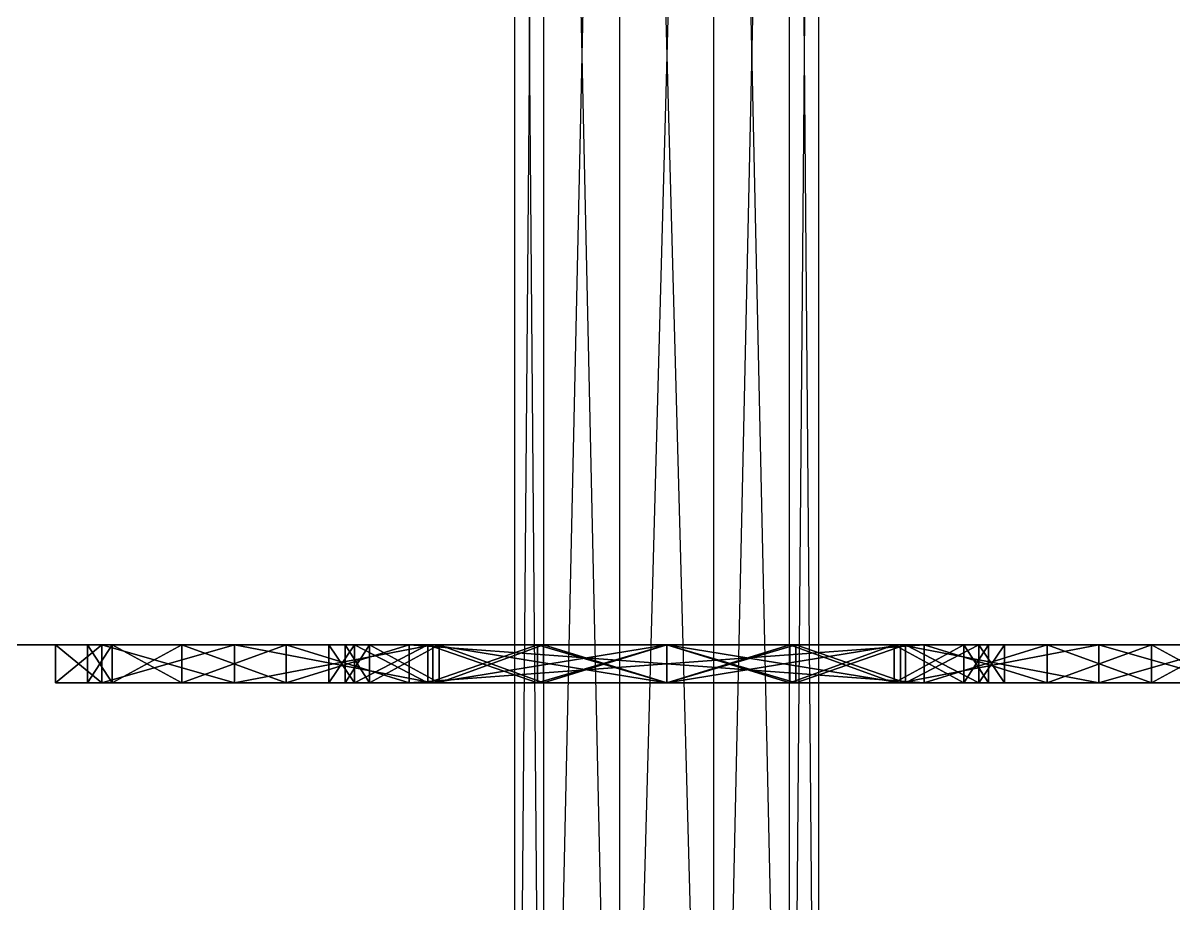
# Model space of a CAD drawing. Extents: x -3.3 to 26.7, y -2 to 14.5.
# Drawn here: x 7.383 to 8.896, y -0.841 to 0.318 of the extents above; entities that cross this region are included whole.
import ezdxf

# ---------------------------------------------------------------- set-up
doc = ezdxf.new("R2010")
doc.units = 0
doc.layers.add('UB3D', color=1, linetype='CONTINUOUS')

msp = doc.modelspace()

# ---------------------------------------------------------------- linework, layer by layer
at = {"layer": 'UB3D', "color": 254}
for points in [[(8.0678, -2, -12.684), (8.0678, 2.550101, -12.684), (8.0296, -2, -12.8016)], [(8.0678, 2.550101, -12.684), (8.0296, -2, -12.8016), (8.0296, 2.550101, -12.8016)], [(8.0296, -2, -12.8016), (8.0296, 2.550101, -12.8016), (8.0678, -2, -12.9192)], [(8.0296, 2.550101, -12.8016), (8.0678, -2, -12.9192), (8.0678, 2.550101, -12.9192)], [(8.0678, -2, -5.064), (8.0678, 2.550101, -5.064), (8.0296, -2, -5.1816)], [(8.0678, 2.550101, -5.064), (8.0296, -2, -5.1816), (8.0296, 2.550101, -5.1816)], [(8.0296, -2, -5.1816), (8.0296, 2.550101, -5.1816), (8.0678, -2, -5.2992)], [(8.0296, 2.550101, -5.1816), (8.0678, -2, -5.2992), (8.0678, 2.550101, -5.2992)], [(8.1678, -2, -12.6114), (8.1678, 2.550101, -12.6114), (8.0678, -2, -12.684)], [(8.1678, 2.550101, -12.6114), (8.0678, -2, -12.684), (8.0678, 2.550101, -12.684)], [(8.0678, -2, -12.9192), (8.0678, 2.550101, -12.9192), (8.1678, -2, -12.9918)], [(8.0678, 2.550101, -12.9192), (8.1678, -2, -12.9918), (8.1678, 2.550101, -12.9918)], [(8.1678, -2, -4.9914), (8.1678, 2.550101, -4.9914), (8.0678, -2, -5.064)], [(8.1678, 2.550101, -4.9914), (8.0678, -2, -5.064), (8.0678, 2.550101, -5.064)], [(8.0678, -2, -5.2992), (8.0678, 2.550101, -5.2992), (8.1678, -2, -5.3718)], [(8.0678, 2.550101, -5.2992), (8.1678, -2, -5.3718), (8.1678, 2.550101, -5.3718)], [(8.2914, -2, -12.6114), (8.2914, 2.550101, -12.6114), (8.1678, -2, -12.6114)], [(8.2914, 2.550101, -12.6114), (8.1678, -2, -12.6114), (8.1678, 2.550101, -12.6114)], [(8.1678, -2, -12.9918), (8.1678, 2.550101, -12.9918), (8.2914, -2, -12.9918)], [(8.1678, 2.550101, -12.9918), (8.2914, -2, -12.9918), (8.2914, 2.550101, -12.9918)], [(8.2914, -2, -4.9914), (8.2914, 2.550101, -4.9914), (8.1678, -2, -4.9914)], [(8.2914, 2.550101, -4.9914), (8.1678, -2, -4.9914), (8.1678, 2.550101, -4.9914)], [(8.1678, -2, -5.3718), (8.1678, 2.550101, -5.3718), (8.2914, -2, -5.3718)], [(8.1678, 2.550101, -5.3718), (8.2914, -2, -5.3718), (8.2914, 2.550101, -5.3718)], [(8.3914, -2, -12.684), (8.3914, 2.550101, -12.8016), (8.2914, -2, -12.6114)], [(8.3914, 2.550101, -12.8016), (8.2914, -2, -12.6114), (8.2914, 2.550101, -12.6114)], [(8.2914, -2, -12.9918), (8.2914, 2.550101, -12.9918), (8.3914, -2, -12.9192)], [(8.2914, 2.550101, -12.9918), (8.3914, -2, -12.9192), (8.3914, 2.550101, -12.9192)], [(8.3914, -2, -5.064), (8.3914, 2.550101, -5.1816), (8.2914, -2, -4.9914)], [(8.3914, 2.550101, -5.1816), (8.2914, -2, -4.9914), (8.2914, 2.550101, -4.9914)], [(8.2914, -2, -5.3718), (8.2914, 2.550101, -5.3718), (8.3914, -2, -5.2992)], [(8.2914, 2.550101, -5.3718), (8.3914, -2, -5.2992), (8.3914, 2.550101, -5.2992)], [(8.4296, -2, -12.8016), (8.4296, 2.550101, -12.8016), (8.3914, -2, -12.684)], [(8.4296, 2.550101, -12.8016), (8.3914, -2, -12.684), (8.3914, 2.550101, -12.8016)], [(8.3914, -2, -12.9192), (8.3914, 2.550101, -12.9192), (8.4296, -2, -12.8016)], [(8.3914, 2.550101, -12.9192), (8.4296, -2, -12.8016), (8.4296, 2.550101, -12.8016)], [(8.4296, -2, -5.1816), (8.4296, 2.550101, -5.1816), (8.3914, -2, -5.064)], [(8.4296, 2.550101, -5.1816), (8.3914, -2, -5.064), (8.3914, 2.550101, -5.1816)], [(8.3914, -2, -5.2992), (8.3914, 2.550101, -5.2992), (8.4296, -2, -5.1816)], [(8.3914, 2.550101, -5.2992), (8.4296, -2, -5.1816), (8.4296, 2.550101, -5.1816)]]:
    msp.add_3dface(points, dxfattribs=at)
at = {"layer": 'UB3D', "color": 94}
for points in [[(-3.302, 0.5, -28.702), (26.698, 0.5, -28.702), (26.698, -0.5, -28.702), (-3.302, -0.5, -28.702)], [(26.698, 0.5, 1.298), (-3.302, 0.5, 1.298), (-3.302, -0.5, 1.298), (26.698, -0.5, 1.298)], [(-3.302, -0.5, 1.298), (26.698, -0.5, 1.298), (26.698, -0.5, -28.702)], [(-3.302, -0.5, 1.298), (26.698, -0.5, -28.702), (-3.302, -0.5, -28.702)]]:
    msp.add_3dface(points, dxfattribs=at)
at = {"layer": 'UB3D', "color": 253}
for points in [[(7.425182, -0.5, -12.8016), (7.486414, -0.5, -12.493762), (7.425182, -0.55, -12.8016)], [(7.486414, -0.5, -12.493762), (7.425182, -0.55, -12.8016), (7.486414, -0.55, -12.493762)], [(7.425182, -0.55, -12.8016), (7.486414, -0.55, -12.493762), (7.425182, -0.5, -12.8016)], [(7.486414, -0.55, -12.493762), (7.425182, -0.5, -12.8016), (7.486414, -0.5, -12.493762)], [(7.486414, -0.5, -13.109437), (7.425182, -0.5, -12.8016), (7.486414, -0.55, -13.109437)], [(7.425182, -0.5, -12.8016), (7.486414, -0.55, -13.109437), (7.425182, -0.55, -12.8016)], [(7.486414, -0.55, -13.109437), (7.425182, -0.55, -12.8016), (7.486414, -0.5, -13.109437)], [(7.425182, -0.55, -12.8016), (7.486414, -0.5, -13.109437), (7.425182, -0.5, -12.8016)], [(7.4676, -0.5, -5.520309), (7.4676, -0.5, -4.842891), (7.4676, -0.55, -5.520309)], [(7.4676, -0.5, -4.842891), (7.4676, -0.55, -5.520309), (7.4676, -0.55, -4.842891)], [(7.4676, -0.55, -5.520309), (7.4676, -0.55, -4.842891), (7.4676, -0.5, -5.520309)], [(7.4676, -0.55, -4.842891), (7.4676, -0.5, -5.520309), (7.4676, -0.5, -4.842891)], [(7.499821, -0.5, -5.682295), (7.4676, -0.5, -5.520309), (7.499821, -0.55, -5.682295)], [(7.4676, -0.5, -5.520309), (7.499821, -0.55, -5.682295), (7.4676, -0.55, -5.520309)], [(7.499821, -0.55, -5.682295), (7.4676, -0.55, -5.520309), (7.499821, -0.5, -5.682295)], [(7.4676, -0.55, -5.520309), (7.499821, -0.5, -5.682295), (7.4676, -0.5, -5.520309)], [(7.4676, -0.5, -4.842891), (7.499821, -0.5, -4.680904), (7.4676, -0.55, -4.842891)], [(7.499821, -0.5, -4.680904), (7.4676, -0.55, -4.842891), (7.499821, -0.55, -4.680904)], [(7.4676, -0.55, -4.842891), (7.499821, -0.55, -4.680904), (7.4676, -0.5, -4.842891)], [(7.499821, -0.55, -4.680904), (7.4676, -0.5, -4.842891), (7.499821, -0.5, -4.680904)], [(7.4676, -0.5, -4.842891), (7.4676, -0.5, -4.842891), (7.4676, -0.55, -4.842891)], [(7.4676, -0.5, -4.842891), (7.4676, -0.55, -4.842891), (7.4676, -0.55, -4.842891)], [(7.4676, -0.55, -4.842891), (7.4676, -0.55, -4.842891), (7.4676, -0.5, -4.842891)], [(7.4676, -0.55, -4.842891), (7.4676, -0.5, -4.842891), (7.4676, -0.5, -4.842891)], [(7.486414, -0.5, -12.493762), (7.66079, -0.5, -12.23279), (7.486414, -0.55, -12.493762)], [(7.66079, -0.5, -12.23279), (7.486414, -0.55, -12.493762), (7.66079, -0.55, -12.23279)], [(7.486414, -0.55, -12.493762), (7.66079, -0.55, -12.23279), (7.486414, -0.5, -12.493762)], [(7.66079, -0.55, -12.23279), (7.486414, -0.5, -12.493762), (7.66079, -0.5, -12.23279)], [(7.66079, -0.5, -13.370409), (7.486414, -0.5, -13.109437), (7.66079, -0.55, -13.370409)], [(7.486414, -0.5, -13.109437), (7.66079, -0.55, -13.370409), (7.486414, -0.55, -13.109437)], [(7.66079, -0.55, -13.370409), (7.486414, -0.55, -13.109437), (7.66079, -0.5, -13.370409)], [(7.486414, -0.55, -13.109437), (7.66079, -0.5, -13.370409), (7.486414, -0.5, -13.109437)], [(7.591579, -0.5, -5.81962), (7.499821, -0.5, -5.682295), (7.591579, -0.55, -5.81962)], [(7.499821, -0.5, -5.682295), (7.591579, -0.55, -5.81962), (7.499821, -0.55, -5.682295)], [(7.591579, -0.55, -5.81962), (7.499821, -0.55, -5.682295), (7.591579, -0.5, -5.81962)], [(7.499821, -0.55, -5.682295), (7.591579, -0.5, -5.81962), (7.499821, -0.5, -5.682295)], [(7.499821, -0.5, -4.680904), (7.591579, -0.5, -4.543579), (7.499821, -0.55, -4.680904)], [(7.591579, -0.5, -4.543579), (7.499821, -0.55, -4.680904), (7.591579, -0.55, -4.543579)], [(7.499821, -0.55, -4.680904), (7.591579, -0.55, -4.543579), (7.499821, -0.5, -4.680904)], [(7.591579, -0.55, -4.543579), (7.499821, -0.5, -4.680904), (7.591579, -0.5, -4.543579)], [(7.728904, -0.5, -5.911378), (7.591579, -0.5, -5.81962), (7.728904, -0.55, -5.911378)], [(7.591579, -0.5, -5.81962), (7.728904, -0.55, -5.911378), (7.591579, -0.55, -5.81962)], [(7.728904, -0.55, -5.911378), (7.591579, -0.55, -5.81962), (7.728904, -0.5, -5.911378)], [(7.591579, -0.55, -5.81962), (7.728904, -0.5, -5.911378), (7.591579, -0.5, -5.81962)], [(7.591579, -0.5, -4.543579), (7.728904, -0.5, -4.451821), (7.591579, -0.55, -4.543579)], [(7.728904, -0.5, -4.451821), (7.591579, -0.55, -4.543579), (7.728904, -0.55, -4.451821)], [(7.591579, -0.55, -4.543579), (7.728904, -0.55, -4.451821), (7.591579, -0.5, -4.543579)], [(7.728904, -0.55, -4.451821), (7.591579, -0.5, -4.543579), (7.728904, -0.5, -4.451821)], [(7.66079, -0.5, -12.23279), (7.921762, -0.5, -12.058414), (7.66079, -0.55, -12.23279)], [(7.921762, -0.5, -12.058414), (7.66079, -0.55, -12.23279), (7.921762, -0.55, -12.058414)], [(7.66079, -0.55, -12.23279), (7.921762, -0.55, -12.058414), (7.66079, -0.5, -12.23279)], [(7.921762, -0.55, -12.058414), (7.66079, -0.5, -12.23279), (7.921762, -0.5, -12.058414)], [(7.921762, -0.5, -13.544785), (7.66079, -0.5, -13.370409), (7.921762, -0.55, -13.544785)], [(7.66079, -0.5, -13.370409), (7.921762, -0.55, -13.544785), (7.66079, -0.55, -13.370409)], [(7.921762, -0.55, -13.544785), (7.66079, -0.55, -13.370409), (7.921762, -0.5, -13.544785)], [(7.66079, -0.55, -13.370409), (7.921762, -0.5, -13.544785), (7.66079, -0.5, -13.370409)], [(7.890891, -0.5, -5.9436), (7.728904, -0.5, -5.911378), (7.890891, -0.55, -5.9436)], [(7.728904, -0.5, -5.911378), (7.890891, -0.55, -5.9436), (7.728904, -0.55, -5.911378)], [(7.890891, -0.55, -5.9436), (7.728904, -0.55, -5.911378), (7.890891, -0.5, -5.9436)], [(7.728904, -0.55, -5.911378), (7.890891, -0.5, -5.9436), (7.728904, -0.5, -5.911378)], [(7.728904, -0.5, -4.451821), (7.890891, -0.5, -4.4196), (7.728904, -0.55, -4.451821)], [(7.890891, -0.5, -4.4196), (7.728904, -0.55, -4.451821), (7.890891, -0.55, -4.4196)], [(7.728904, -0.55, -4.451821), (7.890891, -0.55, -4.4196), (7.728904, -0.5, -4.451821)], [(7.890891, -0.55, -4.4196), (7.728904, -0.5, -4.451821), (7.890891, -0.5, -4.4196)], [(7.7851, -0.5, -12.8016), (7.818935, -0.5, -12.631497), (7.7851, -0.55, -12.8016)], [(7.818935, -0.5, -12.631497), (7.7851, -0.55, -12.8016), (7.818935, -0.55, -12.631497)], [(7.7851, -0.55, -12.8016), (7.818935, -0.55, -12.631497), (7.7851, -0.5, -12.8016)], [(7.818935, -0.55, -12.631497), (7.7851, -0.5, -12.8016), (7.818935, -0.5, -12.631497)], [(7.818935, -0.5, -12.971702), (7.7851, -0.5, -12.8016), (7.818935, -0.55, -12.971702)], [(7.7851, -0.5, -12.8016), (7.818935, -0.55, -12.971702), (7.7851, -0.55, -12.8016)], [(7.818935, -0.55, -12.971702), (7.7851, -0.55, -12.8016), (7.818935, -0.5, -12.971702)], [(7.7851, -0.55, -12.8016), (7.818935, -0.5, -12.971702), (7.7851, -0.5, -12.8016)], [(7.806309, -0.5, -5.1816), (7.83853, -0.5, -5.019613), (7.806309, -0.55, -5.1816)], [(7.83853, -0.5, -5.019613), (7.806309, -0.55, -5.1816), (7.83853, -0.55, -5.019613)], [(7.806309, -0.55, -5.1816), (7.83853, -0.55, -5.019613), (7.806309, -0.5, -5.1816)], [(7.83853, -0.55, -5.019613), (7.806309, -0.5, -5.1816), (7.83853, -0.5, -5.019613)], [(7.83853, -0.5, -5.343586), (7.806309, -0.5, -5.1816), (7.83853, -0.55, -5.343586)], [(7.806309, -0.5, -5.1816), (7.83853, -0.55, -5.343586), (7.806309, -0.55, -5.1816)], [(7.83853, -0.55, -5.343586), (7.806309, -0.55, -5.1816), (7.83853, -0.5, -5.343586)], [(7.806309, -0.55, -5.1816), (7.83853, -0.5, -5.343586), (7.806309, -0.5, -5.1816)], [(7.818935, -0.5, -12.631497), (7.915291, -0.5, -12.487291), (7.818935, -0.55, -12.631497)], [(7.915291, -0.5, -12.487291), (7.818935, -0.55, -12.631497), (7.915291, -0.55, -12.487291)], [(7.818935, -0.55, -12.631497), (7.915291, -0.55, -12.487291), (7.818935, -0.5, -12.631497)], [(7.915291, -0.55, -12.487291), (7.818935, -0.5, -12.631497), (7.915291, -0.5, -12.487291)], [(7.915291, -0.5, -13.115908), (7.818935, -0.5, -12.971702), (7.915291, -0.55, -13.115908)], [(7.818935, -0.5, -12.971702), (7.915291, -0.55, -13.115908), (7.818935, -0.55, -12.971702)], [(7.915291, -0.55, -13.115908), (7.818935, -0.55, -12.971702), (7.915291, -0.5, -13.115908)], [(7.818935, -0.55, -12.971702), (7.915291, -0.5, -13.115908), (7.818935, -0.5, -12.971702)], [(7.83853, -0.5, -5.019613), (7.930288, -0.5, -4.882288), (7.83853, -0.55, -5.019613)], [(7.930288, -0.5, -4.882288), (7.83853, -0.55, -5.019613), (7.930288, -0.55, -4.882288)], [(7.83853, -0.55, -5.019613), (7.930288, -0.55, -4.882288), (7.83853, -0.5, -5.019613)], [(7.930288, -0.55, -4.882288), (7.83853, -0.5, -5.019613), (7.930288, -0.5, -4.882288)], [(7.930288, -0.5, -5.480911), (7.83853, -0.5, -5.343586), (7.930288, -0.55, -5.480911)], [(7.83853, -0.5, -5.343586), (7.930288, -0.55, -5.480911), (7.83853, -0.55, -5.343586)], [(7.930288, -0.55, -5.480911), (7.83853, -0.55, -5.343586), (7.930288, -0.5, -5.480911)], [(7.83853, -0.55, -5.343586), (7.930288, -0.5, -5.480911), (7.83853, -0.5, -5.343586)], [(7.890891, -0.5, -5.9436), (7.890891, -0.5, -5.9436), (7.890891, -0.55, -5.9436)], [(7.890891, -0.5, -5.9436), (7.890891, -0.55, -5.9436), (7.890891, -0.55, -5.9436)], [(7.890891, -0.55, -5.9436), (7.890891, -0.55, -5.9436), (7.890891, -0.5, -5.9436)], [(7.890891, -0.55, -5.9436), (7.890891, -0.5, -5.9436), (7.890891, -0.5, -5.9436)], [(8.568309, -0.5, -5.9436), (7.890891, -0.5, -5.9436), (8.568309, -0.55, -5.9436)], [(7.890891, -0.5, -5.9436), (8.568309, -0.55, -5.9436), (7.890891, -0.55, -5.9436)], [(8.568309, -0.55, -5.9436), (7.890891, -0.55, -5.9436), (8.568309, -0.5, -5.9436)], [(7.890891, -0.55, -5.9436), (8.568309, -0.5, -5.9436), (7.890891, -0.5, -5.9436)], [(7.890891, -0.5, -4.4196), (8.568309, -0.5, -4.4196), (7.890891, -0.55, -4.4196)], [(8.568309, -0.5, -4.4196), (7.890891, -0.55, -4.4196), (8.568309, -0.55, -4.4196)], [(7.890891, -0.55, -4.4196), (8.568309, -0.55, -4.4196), (7.890891, -0.5, -4.4196)], [(8.568309, -0.55, -4.4196), (7.890891, -0.5, -4.4196), (8.568309, -0.5, -4.4196)], [(7.890891, -0.5, -4.4196), (7.890891, -0.5, -4.4196), (7.890891, -0.55, -4.4196)], [(7.890891, -0.5, -4.4196), (7.890891, -0.55, -4.4196), (7.890891, -0.55, -4.4196)], [(7.890891, -0.55, -4.4196), (7.890891, -0.55, -4.4196), (7.890891, -0.5, -4.4196)], [(7.890891, -0.55, -4.4196), (7.890891, -0.5, -4.4196), (7.890891, -0.5, -4.4196)], [(7.915291, -0.5, -12.487291), (8.059497, -0.5, -12.390935), (7.915291, -0.55, -12.487291)], [(8.059497, -0.5, -12.390935), (7.915291, -0.55, -12.487291), (8.059497, -0.55, -12.390935)], [(7.915291, -0.55, -12.487291), (8.059497, -0.55, -12.390935), (7.915291, -0.5, -12.487291)], [(8.059497, -0.55, -12.390935), (7.915291, -0.5, -12.487291), (8.059497, -0.5, -12.390935)], [(8.059497, -0.5, -13.212264), (7.915291, -0.5, -13.115908), (8.059497, -0.55, -13.212264)], [(7.915291, -0.5, -13.115908), (8.059497, -0.55, -13.212264), (7.915291, -0.55, -13.115908)], [(8.059497, -0.55, -13.212264), (7.915291, -0.55, -13.115908), (8.059497, -0.5, -13.212264)], [(7.915291, -0.55, -13.115908), (8.059497, -0.5, -13.212264), (7.915291, -0.5, -13.115908)], [(7.921762, -0.5, -12.058414), (8.2296, -0.5, -11.997182), (7.921762, -0.55, -12.058414)], [(8.2296, -0.5, -11.997182), (7.921762, -0.55, -12.058414), (8.2296, -0.55, -11.997182)], [(7.921762, -0.55, -12.058414), (8.2296, -0.55, -11.997182), (7.921762, -0.5, -12.058414)], [(8.2296, -0.55, -11.997182), (7.921762, -0.5, -12.058414), (8.2296, -0.5, -11.997182)], [(8.2296, -0.5, -13.606018), (7.921762, -0.5, -13.544785), (8.2296, -0.55, -13.606018)], [(7.921762, -0.5, -13.544785), (8.2296, -0.55, -13.606018), (7.921762, -0.55, -13.544785)], [(8.2296, -0.55, -13.606018), (7.921762, -0.55, -13.544785), (8.2296, -0.5, -13.606018)], [(7.921762, -0.55, -13.544785), (8.2296, -0.5, -13.606018), (7.921762, -0.5, -13.544785)], [(7.930288, -0.5, -4.882288), (8.067613, -0.5, -4.79053), (7.930288, -0.55, -4.882288)], [(8.067613, -0.5, -4.79053), (7.930288, -0.55, -4.882288), (8.067613, -0.55, -4.79053)], [(7.930288, -0.55, -4.882288), (8.067613, -0.55, -4.79053), (7.930288, -0.5, -4.882288)], [(8.067613, -0.55, -4.79053), (7.930288, -0.5, -4.882288), (8.067613, -0.5, -4.79053)], [(8.067613, -0.5, -5.572669), (7.930288, -0.5, -5.480911), (8.067613, -0.55, -5.572669)], [(7.930288, -0.5, -5.480911), (8.067613, -0.55, -5.572669), (7.930288, -0.55, -5.480911)], [(8.067613, -0.55, -5.572669), (7.930288, -0.55, -5.480911), (8.067613, -0.5, -5.572669)], [(7.930288, -0.55, -5.480911), (8.067613, -0.5, -5.572669), (7.930288, -0.5, -5.480911)], [(8.059497, -0.5, -12.390935), (8.2296, -0.5, -12.3571), (8.059497, -0.55, -12.390935)], [(8.2296, -0.5, -12.3571), (8.059497, -0.55, -12.390935), (8.2296, -0.55, -12.3571)], [(8.059497, -0.55, -12.390935), (8.2296, -0.55, -12.3571), (8.059497, -0.5, -12.390935)], [(8.2296, -0.55, -12.3571), (8.059497, -0.5, -12.390935), (8.2296, -0.5, -12.3571)], [(8.2296, -0.5, -13.2461), (8.059497, -0.5, -13.212264), (8.2296, -0.55, -13.2461)], [(8.059497, -0.5, -13.212264), (8.2296, -0.55, -13.2461), (8.059497, -0.55, -13.212264)], [(8.2296, -0.55, -13.2461), (8.059497, -0.55, -13.212264), (8.2296, -0.5, -13.2461)], [(8.059497, -0.55, -13.212264), (8.2296, -0.5, -13.2461), (8.059497, -0.5, -13.212264)], [(8.067613, -0.5, -4.79053), (8.2296, -0.5, -4.758309), (8.067613, -0.55, -4.79053)], [(8.2296, -0.5, -4.758309), (8.067613, -0.55, -4.79053), (8.2296, -0.55, -4.758309)], [(8.067613, -0.55, -4.79053), (8.2296, -0.55, -4.758309), (8.067613, -0.5, -4.79053)], [(8.2296, -0.55, -4.758309), (8.067613, -0.5, -4.79053), (8.2296, -0.5, -4.758309)], [(8.2296, -0.5, -5.604891), (8.067613, -0.5, -5.572669), (8.2296, -0.55, -5.604891)], [(8.067613, -0.5, -5.572669), (8.2296, -0.55, -5.604891), (8.067613, -0.55, -5.572669)], [(8.2296, -0.55, -5.604891), (8.067613, -0.55, -5.572669), (8.2296, -0.5, -5.604891)], [(8.067613, -0.55, -5.572669), (8.2296, -0.5, -5.604891), (8.067613, -0.5, -5.572669)], [(8.2296, -0.5, -11.997182), (8.537437, -0.5, -12.058414), (8.2296, -0.55, -11.997182)], [(8.537437, -0.5, -12.058414), (8.2296, -0.55, -11.997182), (8.537437, -0.55, -12.058414)], [(8.2296, -0.55, -11.997182), (8.537437, -0.55, -12.058414), (8.2296, -0.5, -11.997182)], [(8.537437, -0.55, -12.058414), (8.2296, -0.5, -11.997182), (8.537437, -0.5, -12.058414)], [(8.537437, -0.5, -13.544785), (8.2296, -0.5, -13.606018), (8.537437, -0.55, -13.544785)], [(8.2296, -0.5, -13.606018), (8.537437, -0.55, -13.544785), (8.2296, -0.55, -13.606018)], [(8.537437, -0.55, -13.544785), (8.2296, -0.55, -13.606018), (8.537437, -0.5, -13.544785)], [(8.2296, -0.55, -13.606018), (8.537437, -0.5, -13.544785), (8.2296, -0.5, -13.606018)], [(8.2296, -0.5, -12.3571), (8.399702, -0.5, -12.390935), (8.2296, -0.55, -12.3571)], [(8.399702, -0.5, -12.390935), (8.2296, -0.55, -12.3571), (8.399702, -0.55, -12.390935)], [(8.2296, -0.55, -12.3571), (8.399702, -0.55, -12.390935), (8.2296, -0.5, -12.3571)], [(8.399702, -0.55, -12.390935), (8.2296, -0.5, -12.3571), (8.399702, -0.5, -12.390935)], [(8.399702, -0.5, -13.212264), (8.2296, -0.5, -13.2461), (8.399702, -0.55, -13.212264)], [(8.2296, -0.5, -13.2461), (8.399702, -0.55, -13.212264), (8.2296, -0.55, -13.2461)], [(8.399702, -0.55, -13.212264), (8.2296, -0.55, -13.2461), (8.399702, -0.5, -13.212264)], [(8.2296, -0.55, -13.2461), (8.399702, -0.5, -13.212264), (8.2296, -0.5, -13.2461)], [(8.2296, -0.5, -4.758309), (8.391586, -0.5, -4.79053), (8.2296, -0.55, -4.758309)], [(8.391586, -0.5, -4.79053), (8.2296, -0.55, -4.758309), (8.391586, -0.55, -4.79053)], [(8.2296, -0.55, -4.758309), (8.391586, -0.55, -4.79053), (8.2296, -0.5, -4.758309)], [(8.391586, -0.55, -4.79053), (8.2296, -0.5, -4.758309), (8.391586, -0.5, -4.79053)], [(8.391586, -0.5, -5.572669), (8.2296, -0.5, -5.604891), (8.391586, -0.55, -5.572669)], [(8.2296, -0.5, -5.604891), (8.391586, -0.55, -5.572669), (8.2296, -0.55, -5.604891)], [(8.391586, -0.55, -5.572669), (8.2296, -0.55, -5.604891), (8.391586, -0.5, -5.572669)], [(8.2296, -0.55, -5.604891), (8.391586, -0.5, -5.572669), (8.2296, -0.5, -5.604891)], [(8.391586, -0.5, -4.79053), (8.528911, -0.5, -4.882288), (8.391586, -0.55, -4.79053)], [(8.528911, -0.5, -4.882288), (8.391586, -0.55, -4.79053), (8.528911, -0.55, -4.882288)], [(8.391586, -0.55, -4.79053), (8.528911, -0.55, -4.882288), (8.391586, -0.5, -4.79053)], [(8.528911, -0.55, -4.882288), (8.391586, -0.5, -4.79053), (8.528911, -0.5, -4.882288)], [(8.528911, -0.5, -5.480911), (8.391586, -0.5, -5.572669), (8.528911, -0.55, -5.480911)], [(8.391586, -0.5, -5.572669), (8.528911, -0.55, -5.480911), (8.391586, -0.55, -5.572669)], [(8.528911, -0.55, -5.480911), (8.391586, -0.55, -5.572669), (8.528911, -0.5, -5.480911)], [(8.391586, -0.55, -5.572669), (8.528911, -0.5, -5.480911), (8.391586, -0.5, -5.572669)], [(8.399702, -0.5, -12.390935), (8.543908, -0.5, -12.487291), (8.399702, -0.55, -12.390935)], [(8.543908, -0.5, -12.487291), (8.399702, -0.55, -12.390935), (8.543908, -0.55, -12.487291)], [(8.399702, -0.55, -12.390935), (8.543908, -0.55, -12.487291), (8.399702, -0.5, -12.390935)], [(8.543908, -0.55, -12.487291), (8.399702, -0.5, -12.390935), (8.543908, -0.5, -12.487291)], [(8.543908, -0.5, -13.115908), (8.399702, -0.5, -13.212264), (8.543908, -0.55, -13.115908)], [(8.399702, -0.5, -13.212264), (8.543908, -0.55, -13.115908), (8.399702, -0.55, -13.212264)], [(8.543908, -0.55, -13.115908), (8.399702, -0.55, -13.212264), (8.543908, -0.5, -13.115908)], [(8.399702, -0.55, -13.212264), (8.543908, -0.5, -13.115908), (8.399702, -0.5, -13.212264)], [(8.528911, -0.5, -4.882288), (8.620669, -0.5, -5.019613), (8.528911, -0.55, -4.882288)], [(8.620669, -0.5, -5.019613), (8.528911, -0.55, -4.882288), (8.620669, -0.55, -5.019613)], [(8.528911, -0.55, -4.882288), (8.620669, -0.55, -5.019613), (8.528911, -0.5, -4.882288)], [(8.620669, -0.55, -5.019613), (8.528911, -0.5, -4.882288), (8.620669, -0.5, -5.019613)], [(8.620669, -0.5, -5.343586), (8.528911, -0.5, -5.480911), (8.620669, -0.55, -5.343586)], [(8.528911, -0.5, -5.480911), (8.620669, -0.55, -5.343586), (8.528911, -0.55, -5.480911)], [(8.620669, -0.55, -5.343586), (8.528911, -0.55, -5.480911), (8.620669, -0.5, -5.343586)], [(8.528911, -0.55, -5.480911), (8.620669, -0.5, -5.343586), (8.528911, -0.5, -5.480911)], [(8.537437, -0.5, -12.058414), (8.798409, -0.5, -12.23279), (8.537437, -0.55, -12.058414)], [(8.798409, -0.5, -12.23279), (8.537437, -0.55, -12.058414), (8.798409, -0.55, -12.23279)], [(8.537437, -0.55, -12.058414), (8.798409, -0.55, -12.23279), (8.537437, -0.5, -12.058414)], [(8.798409, -0.55, -12.23279), (8.537437, -0.5, -12.058414), (8.798409, -0.5, -12.23279)], [(8.798409, -0.5, -13.370409), (8.537437, -0.5, -13.544785), (8.798409, -0.55, -13.370409)], [(8.537437, -0.5, -13.544785), (8.798409, -0.55, -13.370409), (8.537437, -0.55, -13.544785)], [(8.798409, -0.55, -13.370409), (8.537437, -0.55, -13.544785), (8.798409, -0.5, -13.370409)], [(8.537437, -0.55, -13.544785), (8.798409, -0.5, -13.370409), (8.537437, -0.5, -13.544785)], [(8.543908, -0.5, -12.487291), (8.640264, -0.5, -12.631497), (8.543908, -0.55, -12.487291)], [(8.640264, -0.5, -12.631497), (8.543908, -0.55, -12.487291), (8.640264, -0.55, -12.631497)], [(8.543908, -0.55, -12.487291), (8.640264, -0.55, -12.631497), (8.543908, -0.5, -12.487291)], [(8.640264, -0.55, -12.631497), (8.543908, -0.5, -12.487291), (8.640264, -0.5, -12.631497)], [(8.640264, -0.5, -12.971702), (8.543908, -0.5, -13.115908), (8.640264, -0.55, -12.971702)], [(8.543908, -0.5, -13.115908), (8.640264, -0.55, -12.971702), (8.543908, -0.55, -13.115908)], [(8.640264, -0.55, -12.971702), (8.543908, -0.55, -13.115908), (8.640264, -0.5, -12.971702)], [(8.543908, -0.55, -13.115908), (8.640264, -0.5, -12.971702), (8.543908, -0.5, -13.115908)], [(8.568309, -0.5, -5.9436), (8.568309, -0.5, -5.9436), (8.568309, -0.55, -5.9436)], [(8.568309, -0.5, -5.9436), (8.568309, -0.55, -5.9436), (8.568309, -0.55, -5.9436)], [(8.568309, -0.55, -5.9436), (8.568309, -0.55, -5.9436), (8.568309, -0.5, -5.9436)], [(8.568309, -0.55, -5.9436), (8.568309, -0.5, -5.9436), (8.568309, -0.5, -5.9436)], [(8.730295, -0.5, -5.911378), (8.568309, -0.5, -5.9436), (8.730295, -0.55, -5.911378)], [(8.568309, -0.5, -5.9436), (8.730295, -0.55, -5.911378), (8.568309, -0.55, -5.9436)], [(8.730295, -0.55, -5.911378), (8.568309, -0.55, -5.9436), (8.730295, -0.5, -5.911378)], [(8.568309, -0.55, -5.9436), (8.730295, -0.5, -5.911378), (8.568309, -0.5, -5.9436)], [(8.568309, -0.5, -4.4196), (8.730295, -0.5, -4.451821), (8.568309, -0.55, -4.4196)], [(8.730295, -0.5, -4.451821), (8.568309, -0.55, -4.4196), (8.730295, -0.55, -4.451821)], [(8.568309, -0.55, -4.4196), (8.730295, -0.55, -4.451821), (8.568309, -0.5, -4.4196)], [(8.730295, -0.55, -4.451821), (8.568309, -0.5, -4.4196), (8.730295, -0.5, -4.451821)], [(8.568309, -0.5, -4.4196), (8.568309, -0.5, -4.4196), (8.568309, -0.55, -4.4196)], [(8.568309, -0.5, -4.4196), (8.568309, -0.55, -4.4196), (8.568309, -0.55, -4.4196)], [(8.568309, -0.55, -4.4196), (8.568309, -0.55, -4.4196), (8.568309, -0.5, -4.4196)], [(8.568309, -0.55, -4.4196), (8.568309, -0.5, -4.4196), (8.568309, -0.5, -4.4196)], [(8.652891, -0.5, -5.1816), (8.620669, -0.5, -5.343586), (8.652891, -0.55, -5.1816)], [(8.620669, -0.5, -5.343586), (8.652891, -0.55, -5.1816), (8.620669, -0.55, -5.343586)], [(8.652891, -0.55, -5.1816), (8.620669, -0.55, -5.343586), (8.652891, -0.5, -5.1816)], [(8.620669, -0.55, -5.343586), (8.652891, -0.5, -5.1816), (8.620669, -0.5, -5.343586)], [(8.620669, -0.5, -5.019613), (8.652891, -0.5, -5.1816), (8.620669, -0.55, -5.019613)], [(8.652891, -0.5, -5.1816), (8.620669, -0.55, -5.019613), (8.652891, -0.55, -5.1816)], [(8.620669, -0.55, -5.019613), (8.652891, -0.55, -5.1816), (8.620669, -0.5, -5.019613)], [(8.652891, -0.55, -5.1816), (8.620669, -0.5, -5.019613), (8.652891, -0.5, -5.1816)], [(8.6741, -0.5, -12.8016), (8.640264, -0.5, -12.971702), (8.6741, -0.55, -12.8016)], [(8.640264, -0.5, -12.971702), (8.6741, -0.55, -12.8016), (8.640264, -0.55, -12.971702)], [(8.6741, -0.55, -12.8016), (8.640264, -0.55, -12.971702), (8.6741, -0.5, -12.8016)], [(8.640264, -0.55, -12.971702), (8.6741, -0.5, -12.8016), (8.640264, -0.5, -12.971702)], [(8.640264, -0.5, -12.631497), (8.6741, -0.5, -12.8016), (8.640264, -0.55, -12.631497)], [(8.6741, -0.5, -12.8016), (8.640264, -0.55, -12.631497), (8.6741, -0.55, -12.8016)], [(8.640264, -0.55, -12.631497), (8.6741, -0.55, -12.8016), (8.640264, -0.5, -12.631497)], [(8.6741, -0.55, -12.8016), (8.640264, -0.5, -12.631497), (8.6741, -0.5, -12.8016)], [(8.86762, -0.5, -5.81962), (8.730295, -0.5, -5.911378), (8.86762, -0.55, -5.81962)], [(8.730295, -0.5, -5.911378), (8.86762, -0.55, -5.81962), (8.730295, -0.55, -5.911378)], [(8.86762, -0.55, -5.81962), (8.730295, -0.55, -5.911378), (8.86762, -0.5, -5.81962)], [(8.730295, -0.55, -5.911378), (8.86762, -0.5, -5.81962), (8.730295, -0.5, -5.911378)], [(8.730295, -0.5, -4.451821), (8.86762, -0.5, -4.543579), (8.730295, -0.55, -4.451821)], [(8.86762, -0.5, -4.543579), (8.730295, -0.55, -4.451821), (8.86762, -0.55, -4.543579)], [(8.730295, -0.55, -4.451821), (8.86762, -0.55, -4.543579), (8.730295, -0.5, -4.451821)], [(8.86762, -0.55, -4.543579), (8.730295, -0.5, -4.451821), (8.86762, -0.5, -4.543579)], [(8.798409, -0.5, -12.23279), (8.972785, -0.5, -12.493762), (8.798409, -0.55, -12.23279)], [(8.972785, -0.5, -12.493762), (8.798409, -0.55, -12.23279), (8.972785, -0.55, -12.493762)], [(8.798409, -0.55, -12.23279), (8.972785, -0.55, -12.493762), (8.798409, -0.5, -12.23279)], [(8.972785, -0.55, -12.493762), (8.798409, -0.5, -12.23279), (8.972785, -0.5, -12.493762)], [(8.972785, -0.5, -13.109437), (8.798409, -0.5, -13.370409), (8.972785, -0.55, -13.109437)], [(8.798409, -0.5, -13.370409), (8.972785, -0.55, -13.109437), (8.798409, -0.55, -13.370409)], [(8.972785, -0.55, -13.109437), (8.798409, -0.55, -13.370409), (8.972785, -0.5, -13.109437)], [(8.798409, -0.55, -13.370409), (8.972785, -0.5, -13.109437), (8.798409, -0.5, -13.370409)], [(8.959378, -0.5, -5.682295), (8.86762, -0.5, -5.81962), (8.959378, -0.55, -5.682295)], [(8.86762, -0.5, -5.81962), (8.959378, -0.55, -5.682295), (8.86762, -0.55, -5.81962)], [(8.959378, -0.55, -5.682295), (8.86762, -0.55, -5.81962), (8.959378, -0.5, -5.682295)], [(8.86762, -0.55, -5.81962), (8.959378, -0.5, -5.682295), (8.86762, -0.5, -5.81962)], [(8.86762, -0.5, -4.543579), (8.959378, -0.5, -4.680904), (8.86762, -0.55, -4.543579)], [(8.959378, -0.5, -4.680904), (8.86762, -0.55, -4.543579), (8.959378, -0.55, -4.680904)], [(8.86762, -0.55, -4.543579), (8.959378, -0.55, -4.680904), (8.86762, -0.5, -4.543579)], [(8.959378, -0.55, -4.680904), (8.86762, -0.5, -4.543579), (8.959378, -0.5, -4.680904)], [(7.429055, -0.55, -12.722753), (7.7851, -0.55, -12.8016), (7.425182, -0.55, -12.8016)], [(7.7851, -0.55, -12.8016), (7.425182, -0.55, -12.8016), (7.78724, -0.55, -12.845169)], [(7.425182, -0.55, -12.8016), (7.78724, -0.55, -12.845169), (7.429055, -0.55, -12.880447)], [(7.440639, -0.55, -12.644666), (7.793641, -0.55, -12.714882), (7.429055, -0.55, -12.722753)], [(7.793641, -0.55, -12.714882), (7.78724, -0.55, -12.758031), (7.429055, -0.55, -12.722753)], [(7.78724, -0.55, -12.758031), (7.429055, -0.55, -12.722753), (7.7851, -0.55, -12.8016)], [(7.78724, -0.55, -12.845169), (7.429055, -0.55, -12.880447), (7.793641, -0.55, -12.888318)], [(7.429055, -0.55, -12.880447), (7.793641, -0.55, -12.888318), (7.80424, -0.55, -12.930632)], [(7.440639, -0.55, -12.958534), (7.429055, -0.55, -12.880447), (7.80424, -0.55, -12.930632)], [(7.440639, -0.55, -12.644666), (7.45982, -0.55, -12.56809), (7.818936, -0.55, -12.631497)], [(7.440639, -0.55, -12.644666), (7.818936, -0.55, -12.631497), (7.80424, -0.55, -12.672568)], [(7.440639, -0.55, -12.644666), (7.80424, -0.55, -12.672568), (7.793641, -0.55, -12.714882)], [(7.440639, -0.55, -12.958534), (7.80424, -0.55, -12.930632), (7.818936, -0.55, -12.971703)], [(7.440639, -0.55, -12.958534), (7.818936, -0.55, -12.971703), (7.837586, -0.55, -13.011136)], [(7.440639, -0.55, -12.958534), (7.837586, -0.55, -13.011136), (7.45982, -0.55, -13.03511)], [(7.486415, -0.55, -12.493763), (7.860012, -0.55, -12.554649), (7.45982, -0.55, -12.56809)], [(7.860012, -0.55, -12.554649), (7.45982, -0.55, -12.56809), (7.837586, -0.55, -12.592064)], [(7.45982, -0.55, -12.56809), (7.837586, -0.55, -12.592064), (7.818936, -0.55, -12.631497)], [(7.837586, -0.55, -13.011136), (7.860012, -0.55, -13.048551), (7.45982, -0.55, -13.03511)], [(7.860012, -0.55, -13.048551), (7.45982, -0.55, -13.03511), (7.885997, -0.55, -13.083588)], [(7.45982, -0.55, -13.03511), (7.885997, -0.55, -13.083588), (7.486415, -0.55, -13.109437)], [(7.469638, -0.55, -4.801401), (7.994432, -0.55, -4.829646), (7.4676, -0.55, -4.842891)], [(7.994432, -0.55, -4.829646), (7.4676, -0.55, -4.842891), (7.961067, -0.55, -4.854392)], [(7.4676, -0.55, -4.842891), (7.961067, -0.55, -4.854392), (7.930288, -0.55, -4.882288)], [(7.4676, -0.55, -4.842891), (7.930288, -0.55, -4.882288), (7.902392, -0.55, -4.913067)], [(7.4676, -0.55, -4.842891), (7.902392, -0.55, -4.913067), (7.877646, -0.55, -4.946432)], [(7.4676, -0.55, -4.842891), (7.877646, -0.55, -4.946432), (7.856291, -0.55, -4.982062)], [(7.4676, -0.55, -4.842891), (7.856291, -0.55, -4.982062), (7.83853, -0.55, -5.019614)], [(7.4676, -0.55, -4.842891), (7.83853, -0.55, -5.019614), (7.824536, -0.55, -5.058725)], [(7.4676, -0.55, -4.842891), (7.824536, -0.55, -5.058725), (7.814442, -0.55, -5.09902)], [(7.4676, -0.55, -4.842891), (7.814442, -0.55, -5.09902), (7.808347, -0.55, -5.14011)], [(7.4676, -0.55, -4.842891), (7.808347, -0.55, -5.14011), (7.806309, -0.55, -5.1816)], [(7.4676, -0.55, -4.842891), (7.806309, -0.55, -5.1816), (7.808347, -0.55, -5.22309)], [(7.4676, -0.55, -4.842891), (7.808347, -0.55, -5.22309), (7.814442, -0.55, -5.26418)], [(7.4676, -0.55, -4.842891), (7.814442, -0.55, -5.26418), (7.824536, -0.55, -5.304475)], [(7.4676, -0.55, -4.842891), (7.824536, -0.55, -5.304475), (7.83853, -0.55, -5.343586)], [(7.4676, -0.55, -4.842891), (7.83853, -0.55, -5.343586), (7.856291, -0.55, -5.381138)], [(7.4676, -0.55, -4.842891), (7.856291, -0.55, -5.381138), (7.877646, -0.55, -5.416768)], [(7.4676, -0.55, -4.842891), (7.877646, -0.55, -5.416768), (7.4676, -0.55, -5.520309)], [(7.4676, -0.55, -5.520309), (7.877646, -0.55, -5.416768), (7.902392, -0.55, -5.450133)], [(7.4676, -0.55, -5.520309), (7.902392, -0.55, -5.450133), (7.930288, -0.55, -5.480912)], [(7.4676, -0.55, -5.520309), (7.930288, -0.55, -5.480912), (7.961067, -0.55, -5.508808)], [(7.4676, -0.55, -5.520309), (7.961067, -0.55, -5.508808), (7.994432, -0.55, -5.533554)], [(7.4676, -0.55, -5.520309), (7.994432, -0.55, -5.533554), (8.030062, -0.55, -5.554909)], [(7.4676, -0.55, -5.520309), (8.030062, -0.55, -5.554909), (7.469638, -0.55, -5.561799)], [(7.475733, -0.55, -4.760311), (8.067614, -0.55, -4.79053), (7.469638, -0.55, -4.801401)], [(8.067614, -0.55, -4.79053), (8.030062, -0.55, -4.808291), (7.469638, -0.55, -4.801401)], [(8.030062, -0.55, -4.808291), (7.469638, -0.55, -4.801401), (7.994432, -0.55, -4.829646)], [(7.469638, -0.55, -5.561799), (8.030062, -0.55, -5.554909), (8.067614, -0.55, -5.57267)], [(7.469638, -0.55, -5.561799), (8.067614, -0.55, -5.57267), (8.106725, -0.55, -5.586664)], [(7.469638, -0.55, -5.561799), (8.106725, -0.55, -5.586664), (8.14702, -0.55, -5.596758)], [(7.469638, -0.55, -5.561799), (8.14702, -0.55, -5.596758), (8.18811, -0.55, -5.602853)], [(7.469638, -0.55, -5.561799), (8.18811, -0.55, -5.602853), (7.475733, -0.55, -5.602889)], [(8.18811, -0.55, -4.760347), (7.475733, -0.55, -4.760311), (8.2296, -0.55, -4.758309)], [(7.475733, -0.55, -4.760311), (8.2296, -0.55, -4.758309), (7.485827, -0.55, -4.720016)], [(8.2296, -0.55, -5.604891), (8.973373, -0.55, -5.643184), (7.475733, -0.55, -5.602889)], [(8.2296, -0.55, -5.604891), (7.475733, -0.55, -5.602889), (8.18811, -0.55, -5.602853)], [(7.475733, -0.55, -4.760311), (8.18811, -0.55, -4.760347), (8.14702, -0.55, -4.766442)], [(7.475733, -0.55, -4.760311), (8.14702, -0.55, -4.766442), (8.106725, -0.55, -4.776536)], [(7.475733, -0.55, -4.760311), (8.106725, -0.55, -4.776536), (8.067614, -0.55, -4.79053)], [(7.475733, -0.55, -5.602889), (8.973373, -0.55, -5.643184), (7.485827, -0.55, -5.643184)], [(8.2296, -0.55, -4.758309), (7.485827, -0.55, -4.720016), (8.973373, -0.55, -4.720016)], [(7.485827, -0.55, -4.720016), (8.973373, -0.55, -4.720016), (7.499821, -0.55, -4.680905)], [(8.973373, -0.55, -5.643184), (7.485827, -0.55, -5.643184), (8.959379, -0.55, -5.682295)], [(7.485827, -0.55, -5.643184), (8.959379, -0.55, -5.682295), (7.499821, -0.55, -5.682295)], [(7.520167, -0.55, -12.4224), (7.915291, -0.55, -12.487291), (7.486415, -0.55, -12.493763)], [(7.915291, -0.55, -12.487291), (7.885997, -0.55, -12.519612), (7.486415, -0.55, -12.493763)], [(7.885997, -0.55, -12.519612), (7.486415, -0.55, -12.493763), (7.860012, -0.55, -12.554649)], [(7.885997, -0.55, -13.083588), (7.486415, -0.55, -13.109437), (7.915291, -0.55, -13.115909)], [(7.486415, -0.55, -13.109437), (7.915291, -0.55, -13.115909), (7.947612, -0.55, -13.145203)], [(7.982649, -0.55, -13.171188), (7.520167, -0.55, -13.1808), (7.486415, -0.55, -13.109437)], [(7.982649, -0.55, -13.171188), (7.486415, -0.55, -13.109437), (7.947612, -0.55, -13.145203)], [(8.973373, -0.55, -4.720016), (7.499821, -0.55, -4.680905), (8.959379, -0.55, -4.680905)], [(7.499821, -0.55, -4.680905), (8.959379, -0.55, -4.680905), (7.517582, -0.55, -4.643353)], [(8.959379, -0.55, -5.682295), (7.499821, -0.55, -5.682295), (8.941618, -0.55, -5.719847)], [(7.499821, -0.55, -5.682295), (8.941618, -0.55, -5.719847), (7.517582, -0.55, -5.719847)], [(8.959379, -0.55, -4.680905), (7.517582, -0.55, -4.643353), (8.941618, -0.55, -4.643353)], [(7.517582, -0.55, -4.643353), (8.941618, -0.55, -4.643353), (7.538937, -0.55, -4.607723)], [(8.941618, -0.55, -5.719847), (7.517582, -0.55, -5.719847), (8.920263, -0.55, -5.755477)], [(7.517582, -0.55, -5.719847), (8.920263, -0.55, -5.755477), (7.538937, -0.55, -5.755477)], [(7.560751, -0.55, -12.354689), (8.020064, -0.55, -12.409586), (7.520167, -0.55, -12.4224)], [(7.520167, -0.55, -12.4224), (8.020064, -0.55, -12.409586), (7.982649, -0.55, -12.432012)], [(7.520167, -0.55, -12.4224), (7.982649, -0.55, -12.432012), (7.947612, -0.55, -12.457997)], [(7.520167, -0.55, -12.4224), (7.947612, -0.55, -12.457997), (7.915291, -0.55, -12.487291)], [(7.982649, -0.55, -13.171188), (8.020064, -0.55, -13.193614), (7.520167, -0.55, -13.1808)], [(7.520167, -0.55, -13.1808), (8.020064, -0.55, -13.193614), (8.059497, -0.55, -13.212264)], [(7.520167, -0.55, -13.1808), (8.059497, -0.55, -13.212264), (8.100568, -0.55, -13.22696)], [(7.520167, -0.55, -13.1808), (8.100568, -0.55, -13.22696), (8.142882, -0.55, -13.237559)], [(7.520167, -0.55, -13.1808), (8.142882, -0.55, -13.237559), (8.186031, -0.55, -13.24396)], [(7.520167, -0.55, -13.1808), (8.186031, -0.55, -13.24396), (7.560751, -0.55, -13.248511)], [(8.941618, -0.55, -4.643353), (7.538937, -0.55, -4.607723), (8.920263, -0.55, -4.607723)], [(7.538937, -0.55, -4.607723), (8.920263, -0.55, -4.607723), (7.563683, -0.55, -4.574358)], [(8.920263, -0.55, -5.755477), (7.538937, -0.55, -5.755477), (8.895517, -0.55, -5.788842)], [(7.538937, -0.55, -5.755477), (8.895517, -0.55, -5.788842), (7.563683, -0.55, -5.788842)], [(7.607776, -0.55, -12.291283), (8.898449, -0.55, -12.354689), (7.560751, -0.55, -12.354689)], [(8.898449, -0.55, -12.354689), (7.560751, -0.55, -12.354689), (8.2296, -0.55, -12.3571)], [(7.560751, -0.55, -12.354689), (8.2296, -0.55, -12.3571), (8.186031, -0.55, -12.35924)], [(7.607776, -0.55, -13.311917), (8.851424, -0.55, -13.311917), (7.560751, -0.55, -13.248511)], [(8.851424, -0.55, -13.311917), (7.560751, -0.55, -13.248511), (8.898449, -0.55, -13.248511)], [(7.560751, -0.55, -13.248511), (8.898449, -0.55, -13.248511), (8.2296, -0.55, -13.2461)], [(7.560751, -0.55, -12.354689), (8.186031, -0.55, -12.35924), (8.142882, -0.55, -12.365641)], [(7.560751, -0.55, -12.354689), (8.142882, -0.55, -12.365641), (8.100568, -0.55, -12.37624)], [(7.560751, -0.55, -12.354689), (8.100568, -0.55, -12.37624), (8.059497, -0.55, -12.390936)], [(7.560751, -0.55, -12.354689), (8.059497, -0.55, -12.390936), (8.020064, -0.55, -12.409586)], [(8.2296, -0.55, -13.2461), (7.560751, -0.55, -13.248511), (8.186031, -0.55, -13.24396)], [(8.920263, -0.55, -4.607723), (7.563683, -0.55, -4.574358), (8.895517, -0.55, -4.574358)], [(7.563683, -0.55, -4.574358), (8.895517, -0.55, -4.574358), (7.591579, -0.55, -4.543579)], [(8.895517, -0.55, -5.788842), (7.563683, -0.55, -5.788842), (8.867621, -0.55, -5.819621)], [(7.563683, -0.55, -5.788842), (8.867621, -0.55, -5.819621), (7.591579, -0.55, -5.819621)], [(8.895517, -0.55, -4.574358), (7.591579, -0.55, -4.543579), (8.867621, -0.55, -4.543579)], [(7.591579, -0.55, -4.543579), (8.867621, -0.55, -4.543579), (7.622358, -0.55, -4.515683)], [(8.867621, -0.55, -5.819621), (7.591579, -0.55, -5.819621), (8.836842, -0.55, -5.847517)], [(7.591579, -0.55, -5.819621), (8.836842, -0.55, -5.847517), (7.622358, -0.55, -5.847517)], [(7.660791, -0.55, -12.232791), (8.851424, -0.55, -12.291283), (7.607776, -0.55, -12.291283)], [(8.851424, -0.55, -12.291283), (7.607776, -0.55, -12.291283), (8.898449, -0.55, -12.354689)], [(7.660791, -0.55, -13.370409), (8.798409, -0.55, -13.370409), (7.607776, -0.55, -13.311917)], [(8.798409, -0.55, -13.370409), (7.607776, -0.55, -13.311917), (8.851424, -0.55, -13.311917)], [(8.867621, -0.55, -4.543579), (7.622358, -0.55, -4.515683), (8.836842, -0.55, -4.515683)], [(7.622358, -0.55, -4.515683), (8.836842, -0.55, -4.515683), (7.655723, -0.55, -4.490937)], [(8.836842, -0.55, -5.847517), (7.622358, -0.55, -5.847517), (8.803477, -0.55, -5.872263)], [(7.622358, -0.55, -5.847517), (8.803477, -0.55, -5.872263), (7.655723, -0.55, -5.872263)], [(8.836842, -0.55, -4.515683), (7.655723, -0.55, -4.490937), (8.803477, -0.55, -4.490937)], [(7.655723, -0.55, -4.490937), (8.803477, -0.55, -4.490937), (7.691353, -0.55, -4.469582)], [(8.803477, -0.55, -5.872263), (7.655723, -0.55, -5.872263), (8.767847, -0.55, -5.893618)], [(7.655723, -0.55, -5.872263), (8.767847, -0.55, -5.893618), (7.691353, -0.55, -5.893618)], [(7.719283, -0.55, -12.179776), (8.798409, -0.55, -12.232791), (7.660791, -0.55, -12.232791)], [(8.798409, -0.55, -12.232791), (7.660791, -0.55, -12.232791), (8.851424, -0.55, -12.291283)], [(7.719283, -0.55, -13.423424), (8.739917, -0.55, -13.423424), (7.660791, -0.55, -13.370409)], [(8.739917, -0.55, -13.423424), (7.660791, -0.55, -13.370409), (8.798409, -0.55, -13.370409)], [(8.803477, -0.55, -4.490937), (7.691353, -0.55, -4.469582), (8.767847, -0.55, -4.469582)], [(7.691353, -0.55, -4.469582), (8.767847, -0.55, -4.469582), (7.728905, -0.55, -4.451821)], [(8.767847, -0.55, -5.893618), (7.691353, -0.55, -5.893618), (8.730295, -0.55, -5.911379)], [(7.691353, -0.55, -5.893618), (8.730295, -0.55, -5.911379), (7.728905, -0.55, -5.911379)], [(7.782689, -0.55, -12.132751), (8.739917, -0.55, -12.179776), (7.719283, -0.55, -12.179776)], [(8.739917, -0.55, -12.179776), (7.719283, -0.55, -12.179776), (8.798409, -0.55, -12.232791)], [(7.782689, -0.55, -13.470449), (8.676511, -0.55, -13.470449), (7.719283, -0.55, -13.423424)], [(8.676511, -0.55, -13.470449), (7.719283, -0.55, -13.423424), (8.739917, -0.55, -13.423424)], [(8.767847, -0.55, -4.469582), (7.728905, -0.55, -4.451821), (8.730295, -0.55, -4.451821)], [(7.728905, -0.55, -4.451821), (8.730295, -0.55, -4.451821), (7.768016, -0.55, -4.437827)], [(8.730295, -0.55, -5.911379), (7.728905, -0.55, -5.911379), (8.691184, -0.55, -5.925373)], [(7.728905, -0.55, -5.911379), (8.691184, -0.55, -5.925373), (7.768016, -0.55, -5.925373)], [(8.730295, -0.55, -4.451821), (7.768016, -0.55, -4.437827), (8.691184, -0.55, -4.437827)], [(7.768016, -0.55, -4.437827), (8.691184, -0.55, -4.437827), (7.808311, -0.55, -4.427733)], [(8.691184, -0.55, -5.925373), (7.768016, -0.55, -5.925373), (8.650889, -0.55, -5.935467)], [(7.768016, -0.55, -5.925373), (8.650889, -0.55, -5.935467), (7.808311, -0.55, -5.935467)], [(7.8504, -0.55, -12.092167), (8.676511, -0.55, -12.132751), (7.782689, -0.55, -12.132751)], [(8.676511, -0.55, -12.132751), (7.782689, -0.55, -12.132751), (8.739917, -0.55, -12.179776)], [(7.8504, -0.55, -13.511033), (8.6088, -0.55, -13.511033), (7.782689, -0.55, -13.470449)], [(8.6088, -0.55, -13.511033), (7.782689, -0.55, -13.470449), (8.676511, -0.55, -13.470449)], [(8.691184, -0.55, -4.437827), (7.808311, -0.55, -4.427733), (8.650889, -0.55, -4.427733)], [(7.808311, -0.55, -4.427733), (8.650889, -0.55, -4.427733), (7.849401, -0.55, -4.421638)], [(8.650889, -0.55, -5.935467), (7.808311, -0.55, -5.935467), (8.609799, -0.55, -5.941562)], [(7.808311, -0.55, -5.935467), (8.609799, -0.55, -5.941562), (7.849401, -0.55, -5.941562)], [(8.650889, -0.55, -4.427733), (7.849401, -0.55, -4.421638), (8.609799, -0.55, -4.421638)], [(7.849401, -0.55, -4.421638), (8.609799, -0.55, -4.421638), (7.890891, -0.55, -4.4196)], [(8.609799, -0.55, -5.941562), (7.849401, -0.55, -5.941562), (8.568309, -0.55, -5.9436)], [(7.849401, -0.55, -5.941562), (8.568309, -0.55, -5.9436), (7.890891, -0.55, -5.9436)], [(7.921763, -0.55, -12.058415), (8.6088, -0.55, -12.092167), (7.8504, -0.55, -12.092167)], [(8.6088, -0.55, -12.092167), (7.8504, -0.55, -12.092167), (8.676511, -0.55, -12.132751)], [(7.921763, -0.55, -13.544785), (8.537437, -0.55, -13.544785), (7.8504, -0.55, -13.511033)], [(8.537437, -0.55, -13.544785), (7.8504, -0.55, -13.511033), (8.6088, -0.55, -13.511033)], [(8.609799, -0.55, -4.421638), (7.890891, -0.55, -4.4196), (8.568309, -0.55, -4.4196)], [(7.99609, -0.55, -12.03182), (8.537437, -0.55, -12.058415), (7.921763, -0.55, -12.058415)], [(8.537437, -0.55, -12.058415), (7.921763, -0.55, -12.058415), (8.6088, -0.55, -12.092167)], [(7.99609, -0.55, -13.57138), (8.46311, -0.55, -13.57138), (7.921763, -0.55, -13.544785)], [(8.46311, -0.55, -13.57138), (7.921763, -0.55, -13.544785), (8.537437, -0.55, -13.544785)], [(8.072666, -0.55, -12.012639), (8.46311, -0.55, -12.03182), (7.99609, -0.55, -12.03182)], [(8.46311, -0.55, -12.03182), (7.99609, -0.55, -12.03182), (8.537437, -0.55, -12.058415)], [(8.072666, -0.55, -13.590561), (8.386534, -0.55, -13.590561), (7.99609, -0.55, -13.57138)], [(8.386534, -0.55, -13.590561), (7.99609, -0.55, -13.57138), (8.46311, -0.55, -13.57138)], [(8.150753, -0.55, -12.001055), (8.386534, -0.55, -12.012639), (8.072666, -0.55, -12.012639)], [(8.386534, -0.55, -12.012639), (8.072666, -0.55, -12.012639), (8.46311, -0.55, -12.03182)], [(8.150753, -0.55, -13.602145), (8.308447, -0.55, -13.602145), (8.072666, -0.55, -13.590561)], [(8.308447, -0.55, -13.602145), (8.072666, -0.55, -13.590561), (8.386534, -0.55, -13.590561)], [(8.2296, -0.55, -11.997182), (8.308447, -0.55, -12.001055), (8.150753, -0.55, -12.001055)], [(8.308447, -0.55, -12.001055), (8.150753, -0.55, -12.001055), (8.386534, -0.55, -12.012639)], [(8.2296, -0.55, -13.606018), (8.150753, -0.55, -13.602145), (8.308447, -0.55, -13.602145)], [(8.898449, -0.55, -12.354689), (8.273169, -0.55, -12.35924), (8.2296, -0.55, -12.3571)], [(8.898449, -0.55, -13.248511), (8.2296, -0.55, -13.2461), (8.273169, -0.55, -13.24396)], [(8.983467, -0.55, -4.760311), (8.27109, -0.55, -4.760347), (8.2296, -0.55, -4.758309)], [(8.983467, -0.55, -4.760311), (8.2296, -0.55, -4.758309), (8.973373, -0.55, -4.720016)], [(8.2296, -0.55, -5.604891), (8.27109, -0.55, -5.602853), (8.983467, -0.55, -5.602889)], [(8.2296, -0.55, -5.604891), (8.983467, -0.55, -5.602889), (8.973373, -0.55, -5.643184)], [(8.983467, -0.55, -4.760311), (8.31218, -0.55, -4.766442), (8.27109, -0.55, -4.760347)], [(8.989562, -0.55, -5.561799), (8.983467, -0.55, -5.602889), (8.27109, -0.55, -5.602853)], [(8.989562, -0.55, -5.561799), (8.27109, -0.55, -5.602853), (8.31218, -0.55, -5.596758)], [(8.898449, -0.55, -12.354689), (8.316318, -0.55, -12.365641), (8.273169, -0.55, -12.35924)], [(8.939033, -0.55, -13.1808), (8.898449, -0.55, -13.248511), (8.273169, -0.55, -13.24396)], [(8.939033, -0.55, -13.1808), (8.273169, -0.55, -13.24396), (8.316318, -0.55, -13.237559)], [(8.983467, -0.55, -4.760311), (8.352475, -0.55, -4.776536), (8.31218, -0.55, -4.766442)], [(8.989562, -0.55, -5.561799), (8.31218, -0.55, -5.596758), (8.352475, -0.55, -5.586664)], [(8.898449, -0.55, -12.354689), (8.358632, -0.55, -12.37624), (8.316318, -0.55, -12.365641)], [(8.939033, -0.55, -13.1808), (8.316318, -0.55, -13.237559), (8.358632, -0.55, -13.22696)], [(8.983467, -0.55, -4.760311), (8.391586, -0.55, -4.79053), (8.352475, -0.55, -4.776536)], [(8.989562, -0.55, -5.561799), (8.352475, -0.55, -5.586664), (8.391586, -0.55, -5.57267)], [(8.898449, -0.55, -12.354689), (8.399703, -0.55, -12.390936), (8.358632, -0.55, -12.37624)], [(8.939033, -0.55, -13.1808), (8.358632, -0.55, -13.22696), (8.399703, -0.55, -13.212264)], [(8.983467, -0.55, -4.760311), (8.989562, -0.55, -4.801401), (8.391586, -0.55, -4.79053)], [(8.989562, -0.55, -4.801401), (8.429138, -0.55, -4.808291), (8.391586, -0.55, -4.79053)], [(8.989562, -0.55, -5.561799), (8.391586, -0.55, -5.57267), (8.429138, -0.55, -5.554909)], [(8.898449, -0.55, -12.354689), (8.439136, -0.55, -12.409586), (8.399703, -0.55, -12.390936)], [(8.939033, -0.55, -13.1808), (8.399703, -0.55, -13.212264), (8.439136, -0.55, -13.193614)], [(8.464768, -0.55, -4.829646), (8.989562, -0.55, -4.801401), (8.429138, -0.55, -4.808291)], [(8.9916, -0.55, -5.520309), (8.989562, -0.55, -5.561799), (8.429138, -0.55, -5.554909)], [(8.9916, -0.55, -5.520309), (8.429138, -0.55, -5.554909), (8.464768, -0.55, -5.533554)], [(8.898449, -0.55, -12.354689), (8.939033, -0.55, -12.4224), (8.439136, -0.55, -12.409586)], [(8.939033, -0.55, -12.4224), (8.476551, -0.55, -12.432012), (8.439136, -0.55, -12.409586)], [(8.939033, -0.55, -13.1808), (8.439136, -0.55, -13.193614), (8.476551, -0.55, -13.171188)], [(8.498133, -0.55, -4.854392), (8.9916, -0.55, -4.842891), (8.464768, -0.55, -4.829646)], [(8.9916, -0.55, -4.842891), (8.464768, -0.55, -4.829646), (8.989562, -0.55, -4.801401)], [(8.9916, -0.55, -5.520309), (8.464768, -0.55, -5.533554), (8.498133, -0.55, -5.508808)], [(8.939033, -0.55, -12.4224), (8.511588, -0.55, -12.457997), (8.476551, -0.55, -12.432012)], [(8.972785, -0.55, -13.109437), (8.939033, -0.55, -13.1808), (8.476551, -0.55, -13.171188)], [(8.972785, -0.55, -13.109437), (8.476551, -0.55, -13.171188), (8.511588, -0.55, -13.145203)], [(8.528912, -0.55, -4.882288), (8.498133, -0.55, -4.854392), (8.9916, -0.55, -4.842891)], [(8.9916, -0.55, -5.520309), (8.498133, -0.55, -5.508808), (8.528912, -0.55, -5.480912)], [(8.939033, -0.55, -12.4224), (8.543909, -0.55, -12.487291), (8.511588, -0.55, -12.457997)], [(8.972785, -0.55, -13.109437), (8.511588, -0.55, -13.145203), (8.543909, -0.55, -13.115909)], [(8.9916, -0.55, -4.842891), (8.556808, -0.55, -4.913067), (8.528912, -0.55, -4.882288)], [(8.9916, -0.55, -5.520309), (8.528912, -0.55, -5.480912), (8.556808, -0.55, -5.450133)], [(8.939033, -0.55, -12.4224), (8.972785, -0.55, -12.493763), (8.543909, -0.55, -12.487291)], [(8.972785, -0.55, -12.493763), (8.573203, -0.55, -12.519612), (8.543909, -0.55, -12.487291)], [(8.972785, -0.55, -13.109437), (8.543909, -0.55, -13.115909), (8.573203, -0.55, -13.083588)], [(8.9916, -0.55, -4.842891), (8.581554, -0.55, -4.946432), (8.556808, -0.55, -4.913067)], [(8.9916, -0.55, -5.520309), (8.556808, -0.55, -5.450133), (8.581554, -0.55, -5.416768)], [(8.599188, -0.55, -12.554649), (8.972785, -0.55, -12.493763), (8.573203, -0.55, -12.519612)], [(8.573203, -0.55, -13.083588), (8.599188, -0.55, -13.048551), (8.99938, -0.55, -13.03511)], [(8.972785, -0.55, -13.109437), (8.573203, -0.55, -13.083588), (8.99938, -0.55, -13.03511)], [(8.9916, -0.55, -4.842891), (8.9916, -0.55, -5.520309), (8.581554, -0.55, -5.416768)], [(8.9916, -0.55, -4.842891), (8.581554, -0.55, -5.416768), (8.602909, -0.55, -5.381138)], [(8.9916, -0.55, -4.842891), (8.602909, -0.55, -4.982062), (8.581554, -0.55, -4.946432)], [(8.621614, -0.55, -12.592064), (8.99938, -0.55, -12.56809), (8.599188, -0.55, -12.554649)], [(8.99938, -0.55, -12.56809), (8.599188, -0.55, -12.554649), (8.972785, -0.55, -12.493763)], [(8.599188, -0.55, -13.048551), (8.99938, -0.55, -13.03511), (8.621614, -0.55, -13.011136)], [(8.9916, -0.55, -4.842891), (8.602909, -0.55, -5.381138), (8.62067, -0.55, -5.343586)], [(8.9916, -0.55, -4.842891), (8.62067, -0.55, -5.019614), (8.602909, -0.55, -4.982062)], [(8.9916, -0.55, -4.842891), (8.62067, -0.55, -5.343586), (8.634664, -0.55, -5.304475)], [(8.9916, -0.55, -4.842891), (8.634664, -0.55, -5.058725), (8.62067, -0.55, -5.019614)], [(8.640264, -0.55, -12.631497), (8.621614, -0.55, -12.592064), (8.99938, -0.55, -12.56809)], [(8.99938, -0.55, -13.03511), (8.621614, -0.55, -13.011136), (9.018561, -0.55, -12.958534)], [(8.621614, -0.55, -13.011136), (9.018561, -0.55, -12.958534), (8.640264, -0.55, -12.971703)], [(8.9916, -0.55, -4.842891), (8.634664, -0.55, -5.304475), (8.644758, -0.55, -5.26418)], [(8.9916, -0.55, -4.842891), (8.644758, -0.55, -5.09902), (8.634664, -0.55, -5.058725)], [(9.018561, -0.55, -12.644666), (8.65496, -0.55, -12.672568), (8.640264, -0.55, -12.631497)], [(9.018561, -0.55, -12.644666), (8.640264, -0.55, -12.631497), (8.99938, -0.55, -12.56809)], [(9.018561, -0.55, -12.958534), (8.640264, -0.55, -12.971703), (8.65496, -0.55, -12.930632)], [(8.9916, -0.55, -4.842891), (8.644758, -0.55, -5.26418), (8.650853, -0.55, -5.22309)], [(8.9916, -0.55, -4.842891), (8.650853, -0.55, -5.14011), (8.644758, -0.55, -5.09902)], [(8.9916, -0.55, -4.842891), (8.650853, -0.55, -5.22309), (8.652891, -0.55, -5.1816)], [(8.9916, -0.55, -4.842891), (8.652891, -0.55, -5.1816), (8.650853, -0.55, -5.14011)], [(9.018561, -0.55, -12.644666), (8.665559, -0.55, -12.714882), (8.65496, -0.55, -12.672568)], [(9.030145, -0.55, -12.880447), (9.018561, -0.55, -12.958534), (8.65496, -0.55, -12.930632)], [(9.030145, -0.55, -12.880447), (8.65496, -0.55, -12.930632), (8.665559, -0.55, -12.888318)], [(9.018561, -0.55, -12.644666), (9.030145, -0.55, -12.722753), (8.665559, -0.55, -12.714882)], [(8.67196, -0.55, -12.758031), (9.030145, -0.55, -12.722753), (8.665559, -0.55, -12.714882)], [(9.030145, -0.55, -12.880447), (8.665559, -0.55, -12.888318), (8.67196, -0.55, -12.845169)], [(8.67196, -0.55, -12.845169), (8.6741, -0.55, -12.8016), (9.034018, -0.55, -12.8016)], [(8.6741, -0.55, -12.8016), (9.034018, -0.55, -12.8016), (8.67196, -0.55, -12.758031)], [(9.034018, -0.55, -12.8016), (8.67196, -0.55, -12.758031), (9.030145, -0.55, -12.722753)], [(9.030145, -0.55, -12.880447), (8.67196, -0.55, -12.845169), (9.034018, -0.55, -12.8016)]]:
    msp.add_3dface(points, dxfattribs=at)

doc.saveas('drawing.dxf')
